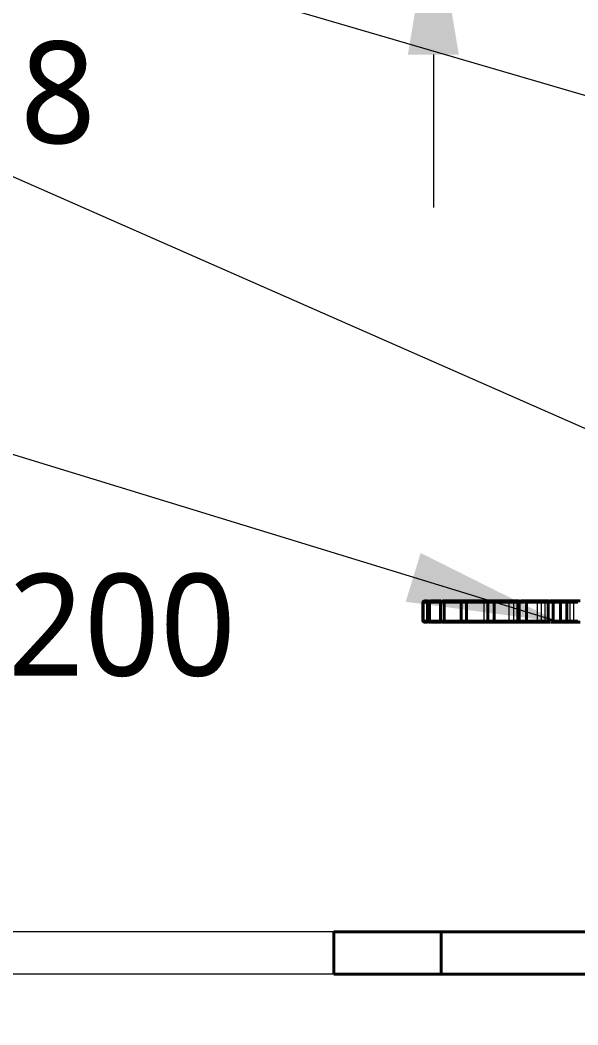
# Model space of a CAD drawing. Header units: inches. Extents: x 0 to 11, y 0 to 8.5.
# Drawn here: x 8.643 to 9.3, y 5.793 to 6.976 of the extents above; entities that cross this region are included whole.
import ezdxf

# ---------------------------------------------------------------- set-up
doc = ezdxf.new("R2010")
doc.units = ezdxf.units.IN
doc.header["$LTSCALE"] = 0.5
doc.header["$MEASUREMENT"] = 0
doc.header["$PDMODE"] = 33
doc.header["$PDSIZE"] = 0.03937
for name, color, linetype, lineweight in [('ANNOTATION_LINES', 7, 'Continuous', 13), ('ANNOTATION_TEXT', 7, 'Continuous', 25), ('TANGENT_LINES', 7, 'Continuous', 15), ('Visible', 7, 'Continuous', 40)]:
    doc.layers.add(name, color=color, linetype=linetype, lineweight=lineweight)
doc.styles.add('Onshape-Standard', font='NotoSans-Regular.ttf')
doc.styles.add('Onshape-Standard-Dimension', font='')
doc.styles.get('Onshape-Standard-Dimension').set_extended_font_data('Noto Sans')
doc.dimstyles.new('Onshape-Standard$0', dxfattribs={"dimtxt": 0.12, "dimasz": 0.18, "dimexe": 0.08, "dimexo": 0.0625, "dimgap": 0.09, "dimtad": 0, "dimtih": 1, "dimtoh": 1, "dimdec": 3, "dimzin": 7, "dimdsep": 46, "dimtxsty": 'Onshape-Standard-Dimension', "dimcen": 0.09, "dimclrd": 7, "dimclre": 7, "dimclrt": 7, "dimadec": 1, "dimazin": 0, "dimtfac": 1, "dimtdec": 3, "dimtofl": 0, "dimtmove": 0, "dimatfit": 3, "dimfxl": 0, "dimtolj": 1, "dimtzin": 7, "dimlwd": 13, "dimlwe": 13, "dimarcsym": 0})

# ---------------------------------------------------------------- blocks, each defined once
blk = doc.blocks.new('*D3')
at = {"layer": 'ANNOTATION_TEXT', "color": 7, "lineweight": 13}
for p, q in [((9.1294, 7.8686), (9.1294, 8.0486)), ((9.3786, 7.6886), (9.0494, 7.6886)), ((9.3786, 7.1151), (9.0494, 7.1151)), ((9.1294, 6.9351), (9.1294, 6.7551))]:
    blk.add_line(p, q, dxfattribs=at)
at = {"layer": 'ANNOTATION_TEXT', "color": 7}
for points in [[(9.0994, 7.8686), (9.1594, 7.8686), (9.1294, 7.6886)], [(9.1594, 6.9351), (9.0994, 6.9351), (9.1294, 7.1151)]]:
    blk.add_solid(points, dxfattribs=at)
at = {"layer": 'Defpoints', "color": 0}
for p in [(9.1294, 7.6886), (9.1294, 7.6886), (9.4411, 7.6886), (9.4411, 7.1151)]:
    blk.add_point(p, dxfattribs=at)
at = {"layer": 'ANNOTATION_TEXT', "color": 7, "insert": (9.1294, 7.5131), "char_height": 0.12, "attachment_point": 5, "style": 'Onshape-Standard-Dimension'}
blk.add_mtext('\\A1;2.294', dxfattribs=at)
blk = doc.blocks.new('*D6')
at = {"layer": 'ANNOTATION_TEXT', "color": 7, "lineweight": 13}
for p, q in [((8.496, 6.263), (8.316, 6.263)), ((8.316, 6.263), (8.316, 5.903)), ((9.0759, 5.903), (8.236, 5.903)), ((9.0759, 5.853), (8.236, 5.853)), ((8.316, 5.673), (8.316, 5.493))]:
    blk.add_line(p, q, dxfattribs=at)
at = {"layer": 'ANNOTATION_TEXT', "color": 7}
for points in [[(8.286, 6.083), (8.346, 6.083), (8.316, 5.903)], [(8.346, 5.673), (8.286, 5.673), (8.316, 5.853)]]:
    blk.add_solid(points, dxfattribs=at)
at = {"layer": 'Defpoints', "color": 0}
for p in [(8.316, 5.903), (8.316, 5.903), (9.1384, 5.903), (9.1384, 5.853)]:
    blk.add_point(p, dxfattribs=at)
at = {"layer": 'ANNOTATION_TEXT', "color": 7, "insert": (8.7419, 6.263), "char_height": 0.12, "attachment_point": 5, "style": 'Onshape-Standard-Dimension'}
blk.add_mtext('\\A1;.200', dxfattribs=at)

msp = doc.modelspace()

# ---------------------------------------------------------------- linework, layer by layer
at = {"layer": 'ANNOTATION_LINES', "color": 7}
for p, q in [((9.55072, 6.81555, -0.17624), (8.28226, 7.18801, 0.17624)), ((9.79751, 6.27971, 0.11418), (8.61894, 6.79813, -0.11418)), ((9.27775, 6.26721, -0.10712), (7.89003, 6.69254, 0.10712))]:
    msp.add_line(p, q, dxfattribs=at)
msp.add_solid([(9.11444, 6.34864), (9.27775, 6.26721), (9.09686, 6.29127)], dxfattribs=at)
at = {"layer": 'TANGENT_LINES'}
for p, q in [((9.11722, 6.28971), (9.11688, 6.28971)), ((9.12241, 6.28971), (9.11722, 6.28971)), ((9.12491, 6.28971), (9.12244, 6.28971)), ((9.13783, 6.28971), (9.12491, 6.28971)), ((9.14228, 6.28971), (9.13783, 6.28971)), ((9.16223, 6.28971), (9.14228, 6.28971)), ((9.16823, 6.28971), (9.16208, 6.28971)), ((9.18895, 6.28971), (9.16823, 6.28971)), ((9.18895, 6.28971), (9.18895, 6.26971)), ((9.19367, 6.28971), (9.18895, 6.28971)), ((9.20114, 6.28971), (9.19367, 6.28971)), ((9.21828, 6.28971), (9.20114, 6.28971)), ((9.21828, 6.28971), (9.21828, 6.26971)), ((9.22422, 6.28971), (9.21828, 6.28971)), ((9.22422, 6.26971), (9.22422, 6.28971)), ((9.22803, 6.28971), (9.22422, 6.28971)), ((9.22803, 6.28971), (9.22803, 6.26971)), ((9.22904, 6.28971), (9.22803, 6.28971)), ((9.23062, 6.28971), (9.22904, 6.28971)), ((9.23892, 6.28971), (9.23062, 6.28971)), ((9.25143, 6.28971), (9.23892, 6.28971)), ((9.25143, 6.28971), (9.25143, 6.26971)), ((9.25664, 6.28971), (9.25143, 6.28971)), ((9.25664, 6.26971), (9.25664, 6.28971)), ((9.26073, 6.28971), (9.25664, 6.28971)), ((9.26073, 6.28971), (9.26073, 6.26971)), ((9.26329, 6.28971), (9.26073, 6.28971)), ((9.27059, 6.28971), (9.26446, 6.28971)), ((9.27922, 6.28971), (9.27059, 6.28971)), ((9.28638, 6.28971), (9.27922, 6.28971)), ((9.29045, 6.28971), (9.28764, 6.28971)), ((9.29045, 6.26971), (9.29045, 6.28971)), ((9.29456, 6.28971), (9.29045, 6.28971)), ((9.29456, 6.28971), (9.29456, 6.26971)), ((9.29959, 6.28971), (9.29456, 6.28971)), ((9.11688, 6.26971), (9.11722, 6.26971)), ((9.11722, 6.26971), (9.12241, 6.26971)), ((9.12244, 6.26971), (9.12491, 6.26971)), ((9.12491, 6.26971), (9.13783, 6.26971)), ((9.13783, 6.26971), (9.14228, 6.26971)), ((9.14228, 6.26971), (9.16223, 6.26971)), ((9.16208, 6.26971), (9.16823, 6.26971)), ((9.16823, 6.26971), (9.18895, 6.26971)), ((9.18895, 6.26971), (9.19367, 6.26971)), ((9.19367, 6.26971), (9.20114, 6.26971)), ((9.20114, 6.26971), (9.21828, 6.26971)), ((9.21828, 6.26971), (9.22422, 6.26971)), ((9.22422, 6.26971), (9.22803, 6.26971)), ((9.22803, 6.26971), (9.22904, 6.26971)), ((9.22904, 6.26971), (9.23062, 6.26971)), ((9.23062, 6.26971), (9.23892, 6.26971)), ((9.23892, 6.26971), (9.25143, 6.26971)), ((9.25143, 6.26971), (9.25664, 6.26971)), ((9.25664, 6.26971), (9.26073, 6.26971)), ((9.26073, 6.26971), (9.26466, 6.26971)), ((9.26446, 6.26971), (9.27059, 6.26971)), ((9.27059, 6.26971), (9.27922, 6.26971)), ((9.27922, 6.26971), (9.28638, 6.26971)), ((9.28766, 6.26971), (9.29045, 6.26971)), ((9.29045, 6.26971), (9.29456, 6.26971)), ((9.29456, 6.26971), (9.29959, 6.26971))]:
    msp.add_line(p, q, dxfattribs=at)
at = {"layer": 'TANGENT_LINES', "extrusion": (0, 0, -1)}
for centre, ratio, start_param, end_param in [((9.16381, 6.28971), 0.5798887, 0, 0.2423572), ((9.18704, 6.28971), 0.764277, 0, 1.5707963), ((9.21603, 6.28971), 0.900643, 0, 1.5707963), ((9.24898, 6.28971), 0.9804183, 0, 1.5707963), ((9.29023, 6.28971), 0.0857421, 0, 1.5707963), ((9.29427, 6.28971), 0.1162309, 0, 1.5707963), ((9.16381, 6.26971), 0.5798887, 2.8860844, 3.1415927), ((9.18704, 6.26971), 0.764277, 1.5707963, 3.1415927), ((9.21603, 6.26971), 0.900643, 1.5707963, 3.1415927), ((9.24898, 6.26971), 0.9804183, 1.5707963, 3.1415927), ((9.29023, 6.26971), 0.0857421, 1.5707963, 3.1415927), ((9.29427, 6.26971), 0.1162309, 1.5707963, 3.1415927)]:
    msp.add_ellipse(centre, major_axis=(0, 0.0025), ratio=ratio, start_param=start_param, end_param=end_param, dxfattribs=at)
at = {"layer": 'TANGENT_LINES'}
for centre, ratio, start_param, end_param in [((9.22523, 6.28971), 0.4048432, 0, 1.5707963), ((9.22897, 6.28971), 0.3766345, 0, 1.5707963), ((9.25705, 6.28971), 0.1647257, 0, 1.5707963), ((9.26106, 6.28971), 0.134425, 0, 1.5707963), ((9.22523, 6.26971), 0.4048432, 1.5707963, 3.1415927), ((9.22897, 6.26971), 0.3766345, 1.5707963, 3.1415927), ((9.25705, 6.26971), 0.1647257, 1.5707963, 3.1415927), ((9.26106, 6.26971), 0.134425, 1.5707963, 3.1415927)]:
    msp.add_ellipse(centre, major_axis=(0, 0.0025), ratio=ratio, start_param=start_param, end_param=end_param, dxfattribs=at)
at = {"layer": 'Visible'}
for p, q in [((9.11962, 6.29221), (9.12239, 6.29221)), ((9.12684, 6.29221), (9.13824, 6.29221)), ((9.14074, 6.29221), (9.1436, 6.29221)), ((9.1436, 6.29221), (9.16381, 6.29221)), ((9.16381, 6.29221), (9.16485, 6.29221)), ((9.16491, 6.29221), (9.16887, 6.29221)), ((9.16887, 6.29221), (9.18704, 6.29221)), ((9.18704, 6.29221), (9.19628, 6.29221)), ((9.19624, 6.29221), (9.20105, 6.29221)), ((9.20105, 6.29221), (9.21603, 6.29221)), ((9.21603, 6.29221), (9.22523, 6.29221)), ((9.22523, 6.29221), (9.22897, 6.29221)), ((9.22897, 6.29221), (9.23016, 6.29221)), ((9.23276, 6.29221), (9.23812, 6.29221)), ((9.23812, 6.29221), (9.24898, 6.29221)), ((9.24898, 6.29221), (9.25705, 6.29221)), ((9.25705, 6.29221), (9.26106, 6.29221)), ((9.26106, 6.29221), (9.2658, 6.29221)), ((9.26696, 6.29221), (9.27219, 6.29221)), ((9.27219, 6.29221), (9.27775, 6.29221)), ((9.27775, 6.29221), (9.2838, 6.29221)), ((9.2838, 6.29221), (9.29023, 6.29221)), ((9.29023, 6.29221), (9.29427, 6.29221)), ((9.29427, 6.29221), (9.30206, 6.29221)), ((9.11688, 6.28971), (9.11688, 6.26971)), ((9.11722, 6.28971), (9.11722, 6.26971)), ((9.12244, 6.28971), (9.12244, 6.26971)), ((9.12491, 6.28971), (9.12491, 6.26971)), ((9.13783, 6.28971), (9.13783, 6.26971)), ((9.14228, 6.28971), (9.14228, 6.26971)), ((9.16208, 6.28971), (9.16208, 6.26971)), ((9.16823, 6.28971), (9.16823, 6.26971)), ((9.19367, 6.28971), (9.19367, 6.26971)), ((9.20114, 6.28971), (9.20114, 6.26971)), ((9.22904, 6.28971), (9.22904, 6.26971)), ((9.23062, 6.28971), (9.23062, 6.26971)), ((9.23892, 6.28971), (9.23892, 6.26971)), ((9.26446, 6.28971), (9.26446, 6.26971)), ((9.26446, 6.28971), (9.26464, 6.28971)), ((9.27059, 6.28971), (9.27059, 6.26971)), ((9.27922, 6.28971), (9.27922, 6.26971)), ((9.2863, 6.28971), (9.28638, 6.28971)), ((9.28638, 6.26971), (9.28638, 6.28971)), ((9.12239, 6.26721), (9.11962, 6.26721)), ((9.13873, 6.26721), (9.12684, 6.26721)), ((9.1436, 6.26721), (9.14074, 6.26721)), ((9.16381, 6.26721), (9.1436, 6.26721)), ((9.16487, 6.26721), (9.16381, 6.26721)), ((9.16887, 6.26721), (9.16491, 6.26721)), ((9.18704, 6.26721), (9.16887, 6.26721)), ((9.19629, 6.26721), (9.18704, 6.26721)), ((9.20105, 6.26721), (9.19624, 6.26721)), ((9.21603, 6.26721), (9.20105, 6.26721)), ((9.22523, 6.26721), (9.21603, 6.26721)), ((9.22897, 6.26721), (9.22523, 6.26721)), ((9.23013, 6.26721), (9.22897, 6.26721)), ((9.23812, 6.26721), (9.23276, 6.26721)), ((9.24898, 6.26721), (9.23812, 6.26721)), ((9.25705, 6.26721), (9.24898, 6.26721)), ((9.26106, 6.26721), (9.25705, 6.26721)), ((9.26716, 6.26721), (9.26106, 6.26721)), ((9.27219, 6.26721), (9.26827, 6.26721)), ((9.27775, 6.26721), (9.27219, 6.26721)), ((9.2838, 6.26721), (9.27775, 6.26721)), ((9.29023, 6.26721), (9.2838, 6.26721)), ((9.28638, 6.26971), (9.2863, 6.26971)), ((9.29427, 6.26721), (9.29023, 6.26721)), ((9.30206, 6.26721), (9.29427, 6.26721)), ((9.13842, 5.90305), (9.01233, 5.90305)), ((9.01233, 5.90305), (9.01233, 5.85305)), ((9.13842, 5.90305), (9.13842, 5.85305)), ((9.13842, 5.90305), (9.64679, 5.90305)), ((9.13842, 5.85305), (9.01233, 5.85305)), ((9.13842, 5.85305), (9.51505, 5.85305))]:
    msp.add_line(p, q, dxfattribs=at)
at = {"layer": 'Visible', "extrusion": (0, 0, -1)}
for centre, major_axis, ratio, start_param, end_param in [((9.23154, 6.28971), (0, 0.0025), 0.9999999, 10.9870029, 12.5659354), ((9.26696, 6.28971), (0, 0.0025), 0.9999969, 10.9714413, 12.5664001), ((9.2838, 6.28971), (0, -0.0025), 0.9985902, 9.424778, 10.9955743), ((9.23154, 6.26971), (0, 0.0025), 0.9999999, 9.4252132, 10.9870029), ((9.26696, 6.26971), (0, 0.0025), 0.9999969, 9.4001529, 10.9714413), ((9.2838, 6.26971), (0, -0.0025), 0.9985902, 10.9955743, 12.5663706)]:
    msp.add_ellipse(centre, major_axis=major_axis, ratio=ratio, start_param=start_param, end_param=end_param, dxfattribs=at)
at = {"layer": 'Visible'}
for points, knots in [([(9.11941, 6.29221), (9.1194, 6.29221), (9.11936, 6.29221), (9.11842, 6.2921), (9.11782, 6.29169), (9.11729, 6.29113), (9.11695, 6.29046), (9.11691, 6.28996), (9.11688, 6.28971)], [0, 0, 0, 0, 0.0371065, 0.2409052, 0.4363301, 0.624029, 0.8106955, 1, 1, 1, 1]), ([(9.11962, 6.29221), (9.11962, 6.29221), (9.11958, 6.29221), (9.11868, 6.2921), (9.11811, 6.29168), (9.1176, 6.29113), (9.11728, 6.29046), (9.11724, 6.28996), (9.11722, 6.28971)], [0, 0, 0, 0, 0.0366623, 0.2382007, 0.4324794, 0.6204162, 0.8085126, 1, 1, 1, 1]), ([(9.12525, 6.29221), (9.12524, 6.29221), (9.1252, 6.29221), (9.12415, 6.2921), (9.12349, 6.29169), (9.12289, 6.29114), (9.12252, 6.29047), (9.12247, 6.28996), (9.12244, 6.28971)], [0, 0, 0, 0, 0.0380564, 0.2467096, 0.4447118, 0.6320228, 0.8155904, 1, 1, 1, 1]), ([(9.12684, 6.29221), (9.12683, 6.29221), (9.1268, 6.29221), (9.12607, 6.29209), (9.12562, 6.29168), (9.12521, 6.29112), (9.12496, 6.29046), (9.12493, 6.28996), (9.12491, 6.28971)], [0, 0, 0, 0, 0.0345016, 0.2251729, 0.4144725, 0.6040125, 0.7988083, 1, 1, 1, 1]), ([(9.1401, 6.29215), (9.13998, 6.29212), (9.1397, 6.29207), (9.13887, 6.29169), (9.13831, 6.29114), (9.13791, 6.29047), (9.13786, 6.28996), (9.13783, 6.28971)], [0, 0, 0, 0, 0.149742, 0.3748334, 0.586694, 0.7932418, 1, 1, 1, 1]), ([(9.14074, 6.29221), (9.14073, 6.29221), (9.14069, 6.29221), (9.14036, 6.29218), (9.1401, 6.29215)], [0, 0, 0, 0, 0.1898042, 1, 1, 1, 1]), ([(9.1436, 6.29221), (9.1436, 6.29221), (9.14358, 6.29221), (9.14306, 6.29208), (9.14276, 6.29166), (9.14248, 6.29111), (9.14232, 6.29045), (9.14229, 6.28996), (9.14228, 6.28971)], [0, 0, 0, 0, 0.0306391, 0.202623, 0.3855528, 0.5791938, 0.7846607, 1, 1, 1, 1]), ([(9.16415, 6.29212), (9.16408, 6.2921), (9.16389, 6.29206), (9.16307, 6.29168), (9.16255, 6.29114), (9.16216, 6.29047), (9.16211, 6.28996), (9.16208, 6.28971)], [0, 0, 0, 0, 0.1212569, 0.3526181, 0.5711971, 0.7851778, 1, 1, 1, 1]), ([(9.16491, 6.29221), (9.1649, 6.29221), (9.16486, 6.29221), (9.16447, 6.29216), (9.16415, 6.29212)], [0, 0, 0, 0, 0.1735018, 1, 1, 1, 1]), ([(9.16887, 6.29221), (9.16887, 6.29221), (9.16886, 6.29221), (9.16858, 6.29205), (9.16847, 6.29165), (9.16833, 6.2911), (9.16825, 6.29045), (9.16824, 6.28996), (9.16823, 6.28971)], [0, 0, 0, 0, 0.0231006, 0.1635677, 0.342096, 0.5447315, 0.7658015, 1, 1, 1, 1]), ([(9.19423, 6.29126), (9.19419, 6.29122), (9.1941, 6.2911), (9.19372, 6.29044), (9.19369, 6.28995), (9.19367, 6.28971)], [0, 0, 0, 0, 0.2004543, 0.5976617, 1, 1, 1, 1]), ([(9.19624, 6.29221), (9.19623, 6.29221), (9.1962, 6.29221), (9.19524, 6.2921), (9.19463, 6.29169), (9.19435, 6.29139), (9.19423, 6.29126)], [0, 0, 0, 0, 0.0621534, 0.4032045, 0.7293093, 1, 1, 1, 1]), ([(9.20105, 6.29221), (9.20105, 6.29221), (9.20106, 6.29221), (9.2011, 6.29201), (9.20111, 6.29164), (9.20113, 6.2911), (9.20113, 6.29045), (9.20114, 6.28996), (9.20114, 6.28971)], [0, 0, 0, 0, 0.0095139, 0.1252506, 0.3062361, 0.518235, 0.7517622, 1, 1, 1, 1]), ([(9.23276, 6.29221), (9.23276, 6.29221), (9.23273, 6.29221), (9.23191, 6.29209), (9.23141, 6.29168), (9.23095, 6.29113), (9.23067, 6.29046), (9.23064, 6.28996), (9.23062, 6.28971)], [0, 0, 0, 0, 0.0356712, 0.2320276, 0.4236288, 0.6121229, 0.8035218, 1, 1, 1, 1]), ([(9.23812, 6.29221), (9.23812, 6.29221), (9.23814, 6.29221), (9.23848, 6.29206), (9.23864, 6.29165), (9.23881, 6.29111), (9.2389, 6.29045), (9.23892, 6.28996), (9.23892, 6.28971)], [0, 0, 0, 0, 0.0256655, 0.1754778, 0.3542861, 0.5539935, 0.7707625, 1, 1, 1, 1]), ([(9.27219, 6.29221), (9.27218, 6.29221), (9.27216, 6.29221), (9.27154, 6.29209), (9.27117, 6.29167), (9.27084, 6.29112), (9.27063, 6.29045), (9.27061, 6.28996), (9.27059, 6.28971)], [0, 0, 0, 0, 0.0327184, 0.2143754, 0.4000063, 0.5912322, 0.7914058, 1, 1, 1, 1]), ([(9.27775, 6.29221), (9.27775, 6.29221), (9.27778, 6.29221), (9.27836, 6.29208), (9.27869, 6.29167), (9.279, 6.29111), (9.27918, 6.29045), (9.27921, 6.28996), (9.27922, 6.28971)], [0, 0, 0, 0, 0.0319111, 0.2096553, 0.3939978, 0.5861168, 0.7885056, 1, 1, 1, 1]), ([(9.11688, 6.26971), (9.11691, 6.26946), (9.11695, 6.26895), (9.11729, 6.26828), (9.11782, 6.26773), (9.11842, 6.26732), (9.11936, 6.2672), (9.1194, 6.26721), (9.11941, 6.26721)], [0, 0, 0, 0, 0.1893045, 0.375971, 0.5636699, 0.7590948, 0.9628935, 1, 1, 1, 1]), ([(9.11722, 6.26971), (9.11724, 6.26946), (9.11728, 6.26895), (9.1176, 6.26829), (9.11811, 6.26773), (9.11868, 6.26732), (9.11958, 6.2672), (9.11962, 6.26721), (9.11962, 6.26721)], [0, 0, 0, 0, 0.1914874, 0.3795838, 0.5675206, 0.7617993, 0.9633377, 1, 1, 1, 1]), ([(9.12244, 6.26971), (9.12247, 6.26945), (9.12252, 6.26895), (9.12289, 6.26828), (9.12349, 6.26773), (9.12415, 6.26732), (9.1252, 6.2672), (9.12524, 6.26721), (9.12525, 6.26721)], [0, 0, 0, 0, 0.1844096, 0.3679772, 0.5552882, 0.7532904, 0.9619436, 1, 1, 1, 1]), ([(9.12491, 6.26971), (9.12493, 6.26946), (9.12496, 6.26896), (9.12521, 6.26829), (9.12562, 6.26774), (9.12607, 6.26732), (9.1268, 6.2672), (9.12683, 6.26721), (9.12684, 6.26721)], [0, 0, 0, 0, 0.2011917, 0.3959875, 0.5855275, 0.7748271, 0.9654984, 1, 1, 1, 1]), ([(9.13783, 6.26971), (9.13786, 6.26945), (9.13791, 6.26895), (9.13831, 6.26828), (9.13887, 6.26773), (9.1397, 6.26735), (9.13999, 6.26729), (9.1401, 6.26727)], [0, 0, 0, 0, 0.2065825, 0.4129547, 0.6246352, 0.8495354, 1, 1, 1, 1]), ([(9.1401, 6.26727), (9.14037, 6.26724), (9.14069, 6.26721), (9.14073, 6.26721), (9.14074, 6.26721)], [0, 0, 0, 0, 0.8096229, 1, 1, 1, 1]), ([(9.14228, 6.26971), (9.14229, 6.26946), (9.14232, 6.26896), (9.14248, 6.2683), (9.14276, 6.26775), (9.14306, 6.26734), (9.14358, 6.2672), (9.1436, 6.26721), (9.1436, 6.26721)], [0, 0, 0, 0, 0.2153393, 0.4208062, 0.6144472, 0.797377, 0.9693609, 1, 1, 1, 1]), ([(9.16208, 6.26971), (9.16211, 6.26945), (9.16216, 6.26895), (9.16255, 6.26828), (9.16307, 6.26773), (9.16389, 6.26736), (9.16409, 6.26731), (9.16417, 6.2673)], [0, 0, 0, 0, 0.2137436, 0.42665, 0.6441315, 0.8743311, 1, 1, 1, 1]), ([(9.16417, 6.2673), (9.16448, 6.26725), (9.16486, 6.2672), (9.1649, 6.26721), (9.16491, 6.26721)], [0, 0, 0, 0, 0.8244831, 1, 1, 1, 1]), ([(9.16823, 6.26971), (9.16824, 6.26946), (9.16825, 6.26897), (9.16833, 6.26831), (9.16847, 6.26777), (9.16858, 6.26737), (9.16886, 6.2672), (9.16887, 6.26721), (9.16887, 6.26721)], [0, 0, 0, 0, 0.2341985, 0.4552685, 0.657904, 0.8364323, 0.9768994, 1, 1, 1, 1]), ([(9.19367, 6.26971), (9.19369, 6.26946), (9.19372, 6.26898), (9.1941, 6.26831), (9.19419, 6.26819), (9.19423, 6.26816)], [0, 0, 0, 0, 0.4023383, 0.7995457, 1, 1, 1, 1]), ([(9.19423, 6.26816), (9.19435, 6.26802), (9.19463, 6.26773), (9.19524, 6.26731), (9.1962, 6.2672), (9.19623, 6.26721), (9.19624, 6.26721)], [0, 0, 0, 0, 0.2706907, 0.5967955, 0.9378466, 1, 1, 1, 1]), ([(9.20114, 6.26971), (9.20114, 6.26946), (9.20113, 6.26897), (9.20113, 6.26832), (9.20111, 6.26777), (9.2011, 6.26741), (9.20106, 6.26721), (9.20105, 6.26721), (9.20105, 6.26721)], [0, 0, 0, 0, 0.2482378, 0.481765, 0.6937639, 0.8747494, 0.9904861, 1, 1, 1, 1]), ([(9.23062, 6.26971), (9.23064, 6.26946), (9.23067, 6.26896), (9.23095, 6.26829), (9.23141, 6.26774), (9.23191, 6.26732), (9.23273, 6.2672), (9.23276, 6.26721), (9.23276, 6.26721)], [0, 0, 0, 0, 0.1964782, 0.3878771, 0.5763712, 0.7679724, 0.9643288, 1, 1, 1, 1]), ([(9.23892, 6.26971), (9.23892, 6.26946), (9.2389, 6.26897), (9.23881, 6.26831), (9.23864, 6.26777), (9.23848, 6.26736), (9.23814, 6.2672), (9.23812, 6.26721), (9.23812, 6.26721)], [0, 0, 0, 0, 0.2292375, 0.4460065, 0.6457139, 0.8245222, 0.9743345, 1, 1, 1, 1]), ([(9.27059, 6.26971), (9.27061, 6.26946), (9.27063, 6.26896), (9.27084, 6.2683), (9.27117, 6.26775), (9.27154, 6.26733), (9.27216, 6.2672), (9.27218, 6.26721), (9.27219, 6.26721)], [0, 0, 0, 0, 0.2085942, 0.4087678, 0.5999937, 0.7856246, 0.9672816, 1, 1, 1, 1]), ([(9.27922, 6.26971), (9.27921, 6.26946), (9.27918, 6.26896), (9.279, 6.2683), (9.27869, 6.26775), (9.27836, 6.26733), (9.27778, 6.2672), (9.27775, 6.26721), (9.27775, 6.26721)], [0, 0, 0, 0, 0.2114944, 0.4138832, 0.6060022, 0.7903447, 0.9680889, 1, 1, 1, 1])]:
    msp.add_open_spline(points, degree=3, knots=knots, dxfattribs=at)

# ---------------------------------------------------------------- texts
at = {"layer": 'ANNOTATION_TEXT', "color": 7, "insert": (8.45418, 6.8706), "char_height": 0.12, "attachment_point": 5, "style": 'Onshape-Standard'}
msp.add_mtext('{\\fNoto Sans;gear 28}', dxfattribs=at)

# ---------------------------------------------------------------- dimensions: what is measured, and where the dimension line sits
at = {"layer": 'ANNOTATION_TEXT'}
for base, p1, p2, picture, middle in [((9.12943, 7.68859), (9.44107, 7.11505, -0.51656), (9.44107, 7.68859, -0.51656), '*D3', (9.12943, 7.51311)), ((8.31598, 5.90305), (9.13842, 5.85305, -0.08131), (9.13842, 5.90305, -0.08131), '*D6', (8.7419, 6.26305))]:
    dim = msp.add_linear_dim(base=base, p1=p1, p2=p2, angle=90, dimstyle='Onshape-Standard$0', override={"dimscale": 1, "dimlfac": 4, "dimpost": ''}, dxfattribs=at)
    dim.commit()
    dim.dimension.update_dxf_attribs({"geometry": picture, "text_midpoint": middle, "dimtype": 160})

doc.saveas('drawing.dxf')
